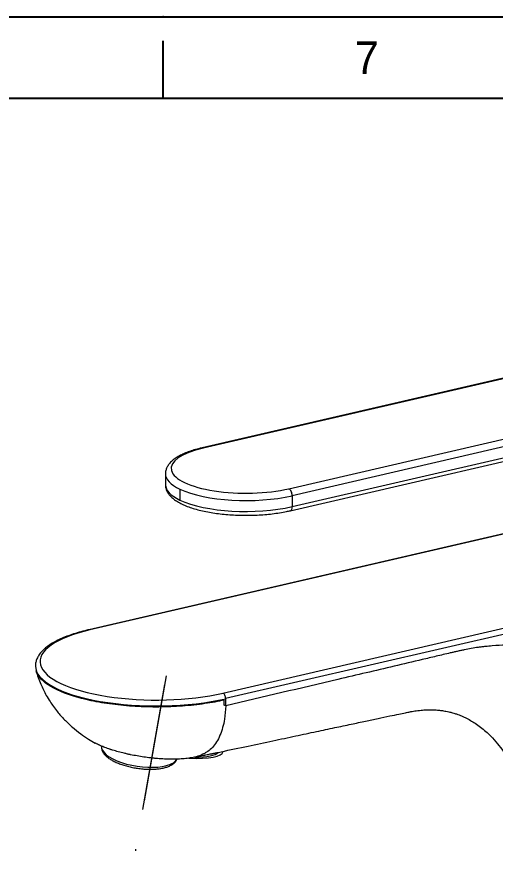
# Model space of a CAD drawing. Extents: x 9509 to 10103, y -14876 to -14456.
# Drawn here: x 9921.9 to 10004.8, y -14602.2 to -14455.8 of the extents above; entities that cross this region are included whole.
import ezdxf

# ---------------------------------------------------------------- set-up
doc = ezdxf.new("R2010")
doc.units = 0
doc.header["$MEASUREMENT"] = 0
doc.linetypes.add('CENTER', pattern=[47.5, 22, -8.5, 8.5, -8.5])
doc.linetypes.add('HIDDEN2', pattern=[4.7625, 3.175, -1.5875])
doc.layers.get('0').update_dxf_attribs({"linetype": 'CONTINUOUS'})
doc.layers.add('1', color=4, linetype='HIDDEN2')
doc.styles.get("Standard").update_dxf_attribs({"font": 'Gulim.ttf'})

msp = doc.modelspace()

# ---------------------------------------------------------------- linework, layer by layer
for p, q in [((9947.215, -14469.921), (9947.215, -14459.921)), ((10088.629, -14469.921), (9522.972, -14469.921))]:
    msp.add_line(p, q)
msp.add_lwpolyline([(9508.831, -14455.78), (10102.77, -14455.78), (10102.77, -14875.78), (9508.831, -14875.78)], close=True)
msp.add_point((9947.215, -14455.78))
at = {"layer": '1', "color": 7, "linetype": 'Continuous', "lineweight": 18}
for p, q in [((10014.702, -14516.432), (9953.979, -14530.458)), ((9969.285, -14541.348), (10023.308, -14528.869)), ((9947.631, -14534.968), (9947.633, -14536.855)), ((10023.484, -14541.387), (9934.365, -14561.972)), ((9925.087, -14568.245), (9925.087, -14568.433))]:
    msp.add_line(p, q, dxfattribs=at)
at = {"layer": '1', "color": 1, "linetype": 'Continuous', "lineweight": 13}
for p, q in [((10014.926, -14516.463), (9954.203, -14530.489)), ((9969.059, -14537.542), (10029.782, -14523.516)), ((10030.354, -14524.731), (9969.631, -14538.757)), ((9969.632, -14540.644), (10023.655, -14528.166)), ((9950.142, -14537.613), (9950.143, -14539.5)), ((9969.631, -14538.757), (9969.632, -14540.644)), ((10023.484, -14541.453), (9934.545, -14561.996)), ((9957.604, -14572.946), (10054.261, -14550.62)), ((10054.717, -14551.592), (9958.062, -14573.918)), ((9958.086, -14575.159), (9958.086, -14573.928))]:
    msp.add_line(p, q, dxfattribs=at)
at = {"layer": '1', "color": 1, "linetype": 'CENTER', "lineweight": 13}
for p, q in [((9943.684, -14593.107), (9948.025, -14568.536)), ((9947.775, -14569.949), (9942.42, -14600.26))]:
    msp.add_line(p, q, dxfattribs=at)
at = {"layer": '1', "color": 1, "linetype": 'Continuous', "lineweight": 13}
for centre, major_axis, ratio, start_param, end_param in [((9961.631, -14534.015), (-13, -0.008), 0.3309627, 5.3203447, 8.4619374), ((9954.204, -14531.432), (-0.225, 0.974), 0.5390006, 5.8793752, 6.2828498), ((9961.631, -14534.959), (14, 0.009), 0.3309627, 3.1414539, 3.7495484), ((9961.633, -14536.846), (-14, -0.009), 0.3309627, 0.0023892, 0.6079558), ((9961.631, -14534.959), (14, 0.009), 0.3309627, 3.7495484, 5.3203447), ((9969.059, -14538.486), (-0.225, 0.974), 0.5390006, 4.3085788, 5.8793752), ((9961.633, -14536.846), (-14, -0.009), 0.3309627, 0.6079558, 2.1787521), ((9969.06, -14540.373), (-0.225, 0.974), 0.5390006, 3.1412566, 4.3085788), ((9946.086, -14567.476), (-20.2, -0.013), 0.3309627, 5.3203447, 8.4619374), ((9934.545, -14562.751), (0.18, -0.779), 0.5390006, 2.7377825, 3.1415763), ((9946.087, -14568.231), (21, 0.013), 0.3309627, 3.138656, 5.3203447), ((9957.628, -14573.711), (-0.18, 0.779), 0.5390006, 4.3085788, 5.8793752), ((9943.117, -14583.117), (-6.574, 1), 0.3818781, 0, 2.277313), ((9943.117, -14583.117), (-6.574, 1), 0.3818781, 2.2773129, 3.0246582)]:
    msp.add_ellipse(centre, major_axis=major_axis, ratio=ratio, start_param=start_param, end_param=end_param, dxfattribs=at)
at = {"layer": '1', "color": 7, "linetype": 'Continuous', "lineweight": 18}
for major_axis, start_param, end_param in [((11.817, -2.088), 5.2674362, 6.2831522), ((11.078, -1.957), 5.4215706, 6.1607284)]:
    msp.add_ellipse((9945.82, -14581.014), major_axis=major_axis, ratio=0.2116659, start_param=start_param, end_param=end_param, dxfattribs=at)
for points, knots in [([(9953.979, -14530.458), (9953.779, -14530.504), (9953.208, -14530.644), (9952.31, -14530.901), (9951.328, -14531.247), (9950.437, -14531.635), (9949.644, -14532.066), (9948.955, -14532.546), (9948.413, -14533.056), (9948.017, -14533.585), (9947.765, -14534.113), (9947.641, -14534.581), (9947.641, -14534.865), (9947.649, -14534.967)], [0, 0, 0, 0, 0.0544585, 0.1590015, 0.2641545, 0.370268, 0.4776292, 0.5864193, 0.6959436, 0.7881845, 0.8737792, 0.9552641, 1, 1, 1, 1]), ([(9947.65, -14536.873), (9947.643, -14536.961), (9947.641, -14537.24), (9947.765, -14537.702), (9948.017, -14538.232), (9948.392, -14538.734), (9948.891, -14539.216), (9949.527, -14539.678), (9950.293, -14540.112), (9951.175, -14540.509), (9952.154, -14540.864), (9953.218, -14541.178), (9954.357, -14541.449), (9955.561, -14541.678), (9956.82, -14541.863), (9958.123, -14542.003), (9959.458, -14542.099), (9960.814, -14542.149), (9962.176, -14542.153), (9963.533, -14542.111), (9964.872, -14542.023), (9966.18, -14541.89), (9967.444, -14541.714), (9968.475, -14541.526), (9969.075, -14541.396), (9969.285, -14541.348)], [0, 0, 0, 0, 0.0175292, 0.0555404, 0.0939196, 0.1343847, 0.1780313, 0.2247196, 0.2730319, 0.3214019, 0.3692957, 0.4167184, 0.4637677, 0.5105403, 0.5571131, 0.6035451, 0.6498816, 0.6961589, 0.7424075, 0.7886553, 0.8349214, 0.8812334, 0.9276231, 0.9741288, 1, 1, 1, 1]), ([(9934.365, -14561.972), (9934.122, -14562.028), (9933.424, -14562.197), (9932.318, -14562.501), (9931.091, -14562.899), (9929.957, -14563.333), (9928.922, -14563.802), (9927.993, -14564.306), (9927.174, -14564.846), (9926.474, -14565.423), (9925.904, -14566.036), (9925.487, -14566.659), (9925.217, -14567.299), (9925.092, -14567.817), (9925.097, -14568.129), (9925.104, -14568.218)], [0, 0, 0, 0, 0.0443952, 0.1291938, 0.2141925, 0.2994823, 0.3851376, 0.4712358, 0.5578268, 0.6448425, 0.7316847, 0.8169889, 0.8907091, 0.9690115, 1, 1, 1, 1]), ([(10044.291, -14657.078), (10044.262, -14653.394), (10044.234, -14649.709), (10044.177, -14642.341), (10044.148, -14638.657), (10044.091, -14631.29), (10044.062, -14627.606), (10044.019, -14622.08), (10044.005, -14620.238), (10043.984, -14617.475), (10043.977, -14616.553), (10043.963, -14614.711), (10043.956, -14613.79), (10043.942, -14611.948), (10043.934, -14611.027), (10043.923, -14609.646), (10043.917, -14608.956), (10043.912, -14608.265), (10043.909, -14607.804), (10043.907, -14607.574), (10043.904, -14607.113), (10043.903, -14606.883), (10043.897, -14606.423), (10043.893, -14606.194), (10043.88, -14605.736), (10043.872, -14605.508), (10043.852, -14605.054), (10043.841, -14604.827), (10043.779, -14603.694), (10043.641, -14601.895), (10043.422, -14600.125), (10043.227, -14598.808), (10043.157, -14598.371), (10043.007, -14597.5), (10042.927, -14597.066), (10042.67, -14595.771), (10042.477, -14594.915), (10042.155, -14593.643), (10042.042, -14593.221), (10041.895, -14592.695), (10041.865, -14592.59), (10041.804, -14592.38), (10041.774, -14592.276), (10041.681, -14591.962), (10041.618, -14591.754), (10041.296, -14590.719), (10041.019, -14589.904), (10040.423, -14588.303), (10040.106, -14587.516), (10039.599, -14586.357), (10039.425, -14585.974), (10039.201, -14585.5), (10039.156, -14585.405), (10039.066, -14585.217), (10039.02, -14585.123), (10038.882, -14584.841), (10038.417, -14583.909), (10037.923, -14583.006), (10037.1, -14581.599), (10036.241, -14580.23), (10035.314, -14578.934), (10033.872, -14577.045), (10032.842, -14575.86), (10031.193, -14574.194), (10030.625, -14573.657), (10029.967, -14573.075), (10029.894, -14573.011), (10029.746, -14572.883), (10029.525, -14572.693), (10029.005, -14572.255), (10028.552, -14571.894), (10027.637, -14571.189), (10027.015, -14570.742), (10025.746, -14569.895), (10025.099, -14569.494), (10023.782, -14568.739), (10022.441, -14568.03), (10021.052, -14567.413), (10019.638, -14566.843), (10018.919, -14566.581), (10018.005, -14566.283), (10017.821, -14566.225), (10017.545, -14566.14), (10017.452, -14566.112), (10017.267, -14566.057), (10016.804, -14565.921), (10016.339, -14565.796), (10015.217, -14565.514), (10014.464, -14565.352), (10012.946, -14565.077), (10011.417, -14564.853), (10009.866, -14564.729), (10008.304, -14564.654), (10007.517, -14564.642), (10005.933, -14564.668), (10005.135, -14564.707), (10003.93, -14564.802), (10003.527, -14564.84), (10003.021, -14564.896), (10002.92, -14564.908), (10002.717, -14564.932), (10002.616, -14564.944), (10002.312, -14564.982), (10001.703, -14565.063), (10001.095, -14565.159), (10000.283, -14565.298), (9999.878, -14565.375), (9999.269, -14565.498), (9999.066, -14565.541), (9998.66, -14565.629), (9998.458, -14565.674), (9998.052, -14565.766), (9997.849, -14565.813), (9997.443, -14565.906), (9996.835, -14566.048), (9996.226, -14566.192), (9995.415, -14566.383), (9995.009, -14566.479), (9993.792, -14566.767), (9992.98, -14566.958), (9990.546, -14567.532), (9988.923, -14567.915), (9984.054, -14569.062), (9980.808, -14569.825), (9971.07, -14572.113), (9964.578, -14573.637), (9958.086, -14575.159)], [0, 0, 0, 0, 0.0625, 0.0625, 0.125, 0.125, 0.1875, 0.1875, 0.21875, 0.21875, 0.234375, 0.234375, 0.25, 0.25, 0.265625, 0.265625, 0.2734375, 0.2773437, 0.2773437, 0.28125, 0.28125, 0.2851562, 0.2851562, 0.2890625, 0.2890625, 0.2929687, 0.2929687, 0.296875, 0.296875, 0.3125, 0.328125, 0.328125, 0.3359375, 0.3359375, 0.34375, 0.34375, 0.359375, 0.359375, 0.3671875, 0.3671875, 0.3691406, 0.3691406, 0.3710937, 0.3710937, 0.375, 0.375, 0.390625, 0.390625, 0.40625, 0.40625, 0.4140625, 0.4140625, 0.4160156, 0.4160156, 0.4179687, 0.4179687, 0.421875, 0.4375, 0.4375, 0.453125, 0.46875, 0.46875, 0.5, 0.5, 0.515625, 0.515625, 0.5175781, 0.5175781, 0.5195312, 0.5234375, 0.53125, 0.53125, 0.546875, 0.546875, 0.5625, 0.5625, 0.578125, 0.59375, 0.59375, 0.609375, 0.609375, 0.6132812, 0.6132812, 0.6152344, 0.6152344, 0.6171875, 0.625, 0.625, 0.640625, 0.640625, 0.65625, 0.671875, 0.671875, 0.6875, 0.6875, 0.703125, 0.703125, 0.7109375, 0.7109375, 0.7128906, 0.7128906, 0.7148437, 0.7148437, 0.71875, 0.7265625, 0.7265625, 0.734375, 0.734375, 0.7382812, 0.7382812, 0.7421875, 0.7421875, 0.7460937, 0.7460937, 0.75, 0.7578125, 0.7578125, 0.765625, 0.765625, 0.78125, 0.78125, 0.8125, 0.8125, 0.875, 0.875, 1, 1, 1, 1]), ([(9925.185, -14569.098), (9925.413, -14569.882), (9925.931, -14571.332), (9926.8, -14573.091), (9927.572, -14574.366), (9928.218, -14575.308), (9929.034, -14576.372), (9930.124, -14577.597), (9931.481, -14578.878), (9932.882, -14579.994), (9934.205, -14580.896), (9935.063, -14581.399), (9935.46, -14581.615)], [0, 0, 0, 0, 0.1466637, 0.2784078, 0.353786, 0.415982, 0.4841947, 0.5952493, 0.7110802, 0.8200803, 0.9183637, 1, 1, 1, 1]), ([(9957.815, -14574.179), (9956.765, -14574.413), (9954.441, -14574.836), (9950.606, -14575.251), (9947.177, -14575.386), (9944.77, -14575.363), (9943.402, -14575.317), (9941.364, -14575.215), (9938.375, -14574.936), (9933.451, -14574.11), (9928.404, -14572.505), (9925.819, -14570.548), (9925.265, -14569.374), (9925.185, -14569.098)], [0, 0, 0, 0, 0.087414, 0.1823932, 0.2773724, 0.3248621, 0.3486069, 0.3723517, 0.4673309, 0.5623101, 0.7522686, 0.942227, 1, 1, 1, 1]), ([(9957.815, -14575.061), (9957.815, -14575.045), (9957.816, -14575.013), (9957.816, -14574.966), (9957.817, -14574.92), (9957.817, -14574.877), (9957.817, -14574.835), (9957.818, -14574.795), (9957.818, -14574.757), (9957.818, -14574.721), (9957.818, -14574.686), (9957.818, -14574.653), (9957.818, -14574.603), (9957.818, -14574.538), (9957.816, -14574.458), (9957.816, -14574.383), (9957.816, -14574.314), (9957.816, -14574.246), (9957.815, -14574.201), (9957.815, -14574.179)], [0, 0, 0, 0, 0.0558121, 0.1095603, 0.1612388, 0.2108426, 0.2583674, 0.3038107, 0.3471737, 0.3884617, 0.4276858, 0.4648635, 0.5000214, 0.5975092, 0.6877319, 0.7711822, 0.8491041, 0.9240191, 1, 1, 1, 1]), ([(9958.086, -14575.166), (9958.065, -14575.959), (9957.897, -14577.826), (9957.184, -14580.398), (9956.088, -14582.158), (9955.139, -14582.988), (9954.554, -14583.34), (9953.878, -14583.679), (9953.335, -14583.887), (9952.94, -14584.007)], [0, 0, 0, 0, 0.1612184, 0.3925933, 0.6239682, 0.7396557, 0.7974994, 0.8553431, 1, 1, 1, 1]), ([(9956.301, -14583.325), (9956.632, -14583.255), (9958.521, -14582.855), (9961.848, -14582.151), (9966.161, -14581.238), (9970.117, -14580.401), (9973.696, -14579.644), (9976.904, -14578.965), (9979.746, -14578.363), (9982.245, -14577.833), (9984.475, -14577.36), (9986.405, -14576.951), (9987.999, -14576.619), (9989.155, -14576.378), (9989.843, -14576.24), (9990.248, -14576.162), (9990.527, -14576.111), (9990.933, -14576.043), (9991.427, -14575.973), (9991.946, -14575.916), (9992.427, -14575.878), (9992.986, -14575.849), (9993.605, -14575.839), (9994.268, -14575.858), (9994.885, -14575.9), (9995.545, -14575.972), (9996.189, -14576.075), (9996.736, -14576.189), (9997.119, -14576.282), (9997.472, -14576.377), (9997.881, -14576.499), (9998.337, -14576.653), (9998.93, -14576.878), (9999.664, -14577.199), (10000.511, -14577.642), (10001.406, -14578.188), (10002.296, -14578.821), (10003.2, -14579.571), (10004.191, -14580.515), (10005.194, -14581.634), (10006.204, -14582.974), (10007.144, -14584.439), (10008.09, -14586.191), (10008.893, -14588.03), (10009.533, -14589.84), (10009.997, -14591.42), (10010.371, -14592.987), (10010.651, -14594.454), (10010.843, -14595.721), (10010.972, -14596.777), (10011.064, -14597.73), (10011.13, -14598.657), (10011.164, -14599.661), (10011.197, -14600.842), (10011.238, -14602.315), (10011.273, -14604.138), (10011.301, -14606.31), (10011.306, -14608.833), (10011.306, -14611.704), (10011.31, -14615.099), (10011.312, -14619.054), (10011.315, -14623.603), (10011.317, -14628.602), (10011.32, -14634.052), (10011.323, -14639.95), (10011.326, -14645.777), (10011.327, -14649.638), (10011.328, -14651.383)], [0, 0, 0, 0, 0.007555, 0.0431222, 0.0759705, 0.1061064, 0.1335356, 0.1578456, 0.1795548, 0.1986675, 0.2151879, 0.2308192, 0.2431136, 0.2520759, 0.2577114, 0.259371, 0.2618511, 0.2667342, 0.2736787, 0.2807511, 0.2870007, 0.2929434, 0.3037747, 0.3132796, 0.3215882, 0.3312139, 0.3435715, 0.3518058, 0.3573552, 0.362245, 0.3690846, 0.377433, 0.3848948, 0.3987681, 0.414019, 0.4273916, 0.4434852, 0.4590515, 0.4734871, 0.4940685, 0.5116529, 0.5283692, 0.5474137, 0.5692283, 0.5833876, 0.597194, 0.6102782, 0.6223224, 0.6321688, 0.6398215, 0.6466621, 0.6531697, 0.6593954, 0.6669117, 0.6766992, 0.6887606, 0.7030976, 0.7197081, 0.7385872, 0.7597324, 0.7866715, 0.8165658, 0.8494122, 0.8852071, 0.9239466, 0.9656262, 1, 1, 1, 1]), ([(9952.94, -14584.007), (9952.615, -14584.08), (9952.28, -14584.143), (9951.594, -14584.248), (9951.243, -14584.291), (9950.523, -14584.358), (9950.154, -14584.382), (9949.682, -14584.401), (9949.587, -14584.404), (9949.396, -14584.409), (9949.3, -14584.411), (9949.011, -14584.416), (9948.818, -14584.417), (9948.237, -14584.413), (9947.848, -14584.402), (9947.063, -14584.366), (9946.668, -14584.34), (9946.072, -14584.29), (9945.873, -14584.272), (9945.573, -14584.242), (9945.473, -14584.232), (9945.272, -14584.21), (9945.172, -14584.199), (9944.674, -14584.141), (9944.279, -14584.09), (9943.497, -14583.975), (9943.11, -14583.913), (9942.344, -14583.778), (9941.965, -14583.706), (9941.543, -14583.619), (9941.496, -14583.609), (9941.403, -14583.589), (9941.263, -14583.56), (9941.125, -14583.53), (9940.851, -14583.469), (9940.67, -14583.427), (9940.137, -14583.301), (9939.791, -14583.213), (9939.12, -14583.031), (9938.795, -14582.936), (9938.401, -14582.814), (9938.284, -14582.778), (9938.168, -14582.74), (9938.091, -14582.715), (9938.053, -14582.703), (9937.862, -14582.64), (9937.714, -14582.589), (9937.281, -14582.436), (9937.007, -14582.332), (9936.49, -14582.122), (9936.247, -14582.015), (9935.905, -14581.852), (9935.739, -14581.771), (9935.583, -14581.688), (9935.506, -14581.646), (9935.48, -14581.632), (9935.455, -14581.618), (9935.454, -14581.618), (9935.454, -14581.618)], [0, 0, 0, 0, 0.0592505, 0.0592505, 0.118501, 0.118501, 0.1777514, 0.1777514, 0.1925641, 0.1925641, 0.2073767, 0.2073767, 0.2370019, 0.2370019, 0.2962524, 0.2962524, 0.3555029, 0.3555029, 0.3851281, 0.3851281, 0.3999407, 0.3999407, 0.4147534, 0.4147534, 0.4740038, 0.4740038, 0.5332543, 0.5332543, 0.5925048, 0.5925048, 0.5999111, 0.5999111, 0.6073174, 0.62213, 0.62213, 0.6517553, 0.6517553, 0.7110058, 0.7110058, 0.7702563, 0.7702563, 0.7850689, 0.7924752, 0.7924752, 0.7998815, 0.7998815, 0.8295067, 0.8295067, 0.8887572, 0.8887572, 0.9480077, 0.9480077, 0.9776329, 0.9924456, 0.9924456, 0.9998519, 0.9998519, 1, 1, 1, 1]), ([(9936.56, -14582.104), (9936.539, -14582.189), (9936.508, -14582.412), (9936.575, -14582.782), (9936.75, -14583.19), (9937.036, -14583.588), (9937.436, -14583.982), (9937.952, -14584.364), (9938.568, -14584.722), (9939.266, -14585.048), (9940.03, -14585.339), (9940.847, -14585.59), (9941.703, -14585.799), (9942.582, -14585.963), (9943.47, -14586.079), (9944.35, -14586.145), (9945.208, -14586.16), (9946.015, -14586.123), (9946.551, -14586.061), (9946.817, -14586.019), (9946.851, -14586.013)], [0, 0, 0, 0, 0.0316061, 0.08315, 0.1356171, 0.1918669, 0.2525495, 0.3157192, 0.3789121, 0.44146, 0.5034437, 0.5650312, 0.6263674, 0.6875661, 0.7487209, 0.809907, 0.8711955, 0.9326868, 0.99149, 1, 1, 1, 1]), ([(9946.851, -14586.013), (9946.979, -14585.992), (9947.344, -14585.923), (9947.905, -14585.773), (9948.493, -14585.538), (9948.967, -14585.252), (9949.327, -14584.924), (9949.516, -14584.632), (9949.603, -14584.454), (9949.623, -14584.403)], [0, 0, 0, 0, 0.08390236, 0.24613284, 0.41032191, 0.57696325, 0.72102378, 0.85417558, 0.90579988, 0.90579988, 0.90579988, 0.90579988]), ([(9952.94, -14584.007), (9953.256, -14583.94), (9953.558, -14583.877), (9954.134, -14583.759), (9954.408, -14583.704), (9954.929, -14583.6), (9955.175, -14583.551), (9955.436, -14583.5), (9955.465, -14583.494), (9955.522, -14583.483), (9955.551, -14583.477), (9955.635, -14583.46), (9955.8, -14583.428), (9955.955, -14583.397), (9956.147, -14583.357), (9956.237, -14583.339), (9956.322, -14583.321)], [0, 0, 0, 0, 0.2234886, 0.2234886, 0.4469772, 0.4469772, 0.6704659, 0.6704659, 0.6984019, 0.6984019, 0.726338, 0.726338, 0.7822102, 0.8939545, 0.8939545, 1, 1, 1, 1])]:
    msp.add_open_spline(points, degree=3, knots=knots, dxfattribs=at)
msp.add_open_spline([(9958.086, -14575.159), (9957.995, -14575.13), (9957.905, -14575.097), (9957.815, -14575.061)], degree=3, dxfattribs=at)

# ---------------------------------------------------------------- texts
at = {"insert": (9982.568, -14462.85), "char_height": 5.657, "attachment_point": 5}
msp.add_mtext_dynamic_manual_height_columns('7', width=50, gutter_width=12.5, heights=[0], dxfattribs=at)

doc.saveas('drawing.dxf')
